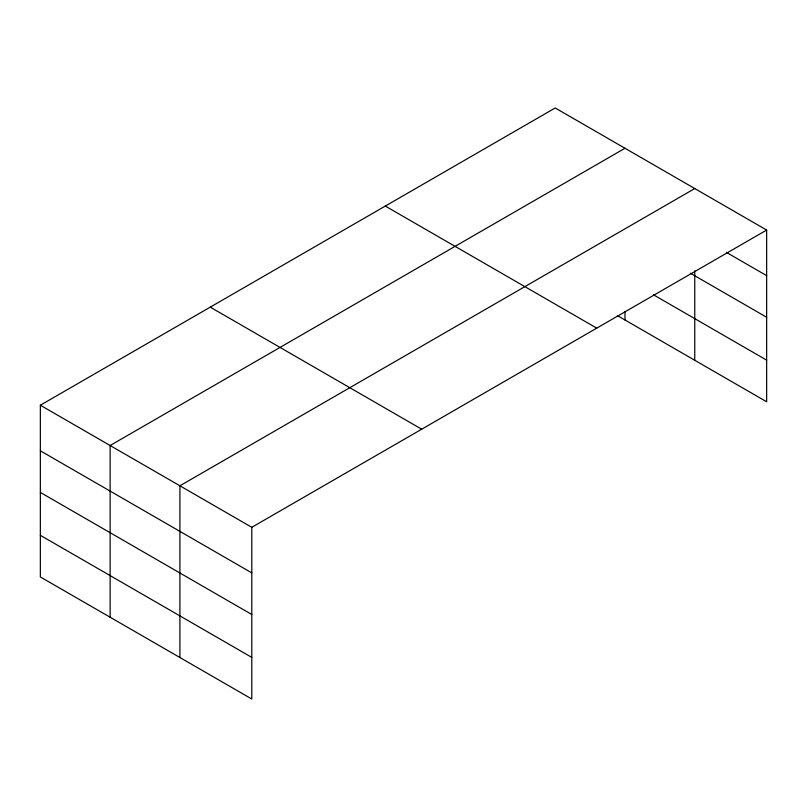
<?xml version="1.0" encoding="UTF-8"?>
<svg xmlns="http://www.w3.org/2000/svg" width="807" height="807" viewBox="0 0 807 807"><rect width="100%" height="100%" fill="white"/><g stroke="black" fill="none" stroke-linecap="round" stroke-linejoin="round"><path stroke-width="1.21" d="M694.756 270.849L694.756 360.265M617.345 315.577L766.65 401.775L766.65 230.056L555.206 107.977L40.35 405.225L40.35 576.944L251.794 699.023L251.794 527.304L40.35 405.225M624.981 148.266L110.125 445.514L110.125 617.224M694.756 188.556L179.911 485.794L179.911 657.513M251.794 527.304L766.65 230.056M726.35 252.359L766.65 275.631M690.399 273.23L766.65 317.262M653.327 294.716L766.65 360.144M385.302 206.067L596.746 328.146M210.254 307.134L421.698 429.213M40.35 450.8L251.794 572.879M40.35 492.421L251.794 614.5M40.35 535.313L251.794 657.392M624.981 311.411L624.981 319.986"/></g></svg>
